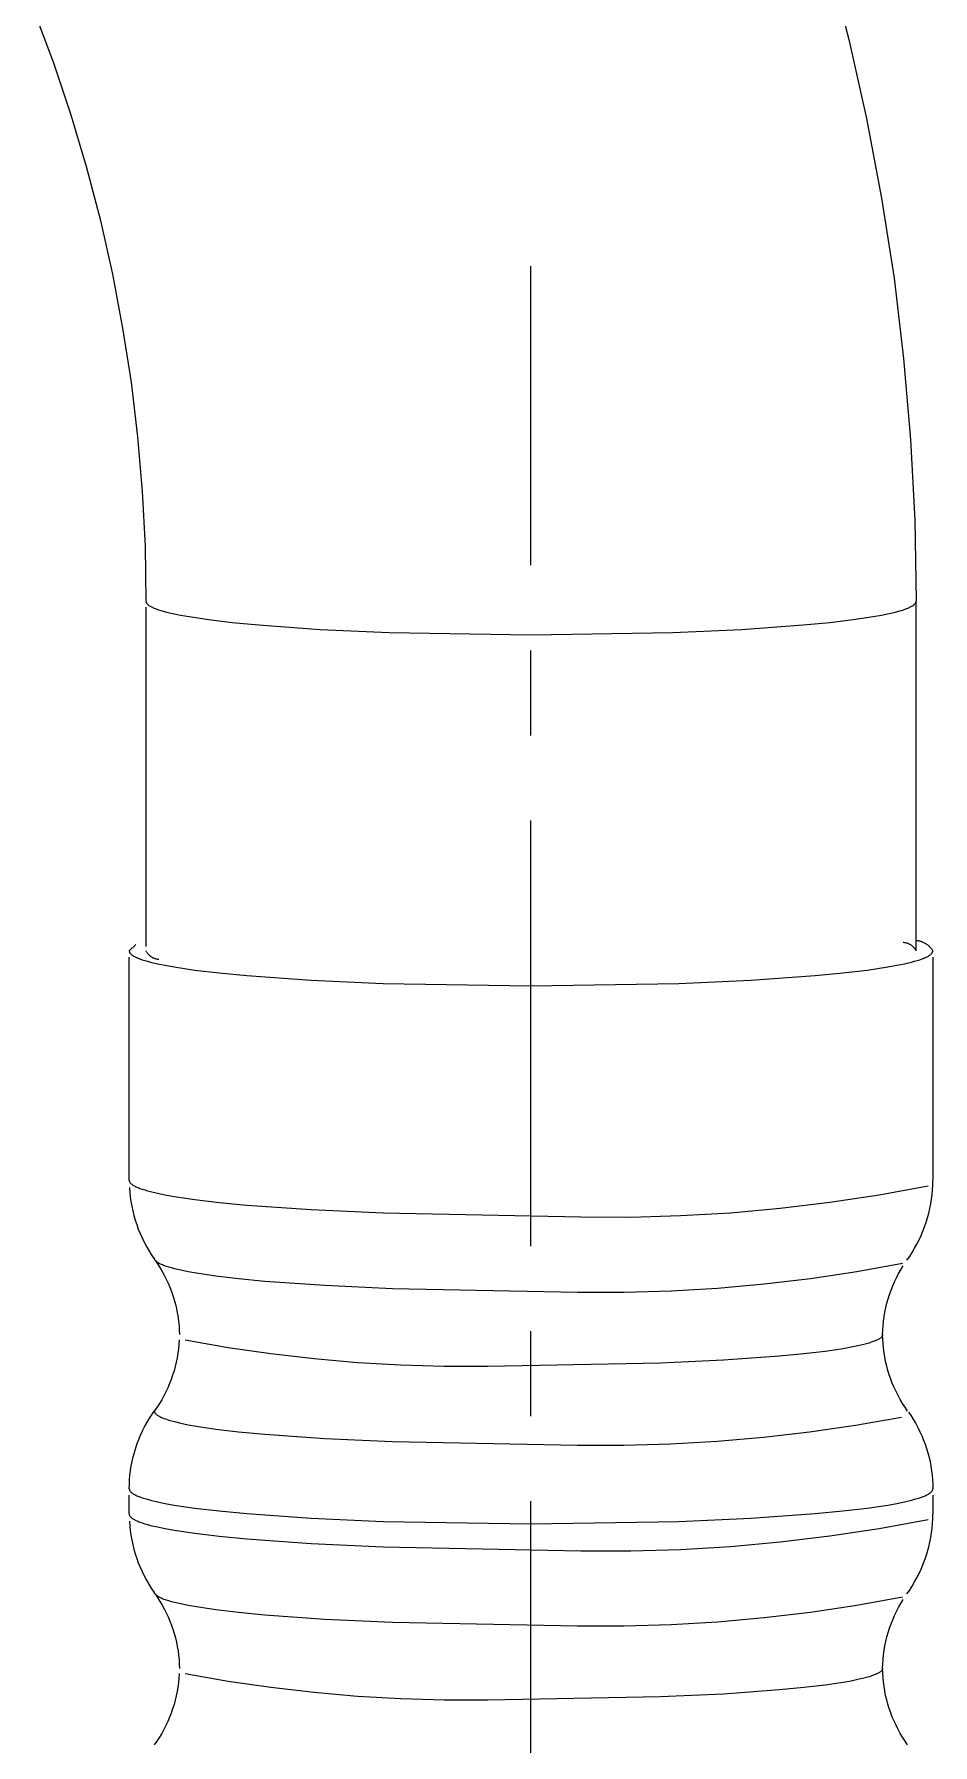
# Model space of a CAD drawing. Header units: millimetres. Extents: x 580 to 1174, y -1119 to -699.
# Drawn here: x 1024.71 to 1038.13, y -1047.34 to -1021.8 of the extents above; entities that cross this region are included whole.
import ezdxf

# ---------------------------------------------------------------- set-up
doc = ezdxf.new("R2010")
doc.units = ezdxf.units.MM
doc.header["$LTSCALE"] = 0.1
doc.linetypes.add('CENTERX2', pattern=[101.6, 63.5, -12.7, 12.7, -12.7])
doc.layers.get('0').update_dxf_attribs({"lineweight": 13})
doc.layers.add('CENTER', color=1, linetype='CENTERX2')

msp = doc.modelspace()

# ---------------------------------------------------------------- linework, layer by layer
for p, q in [((1036.567, -1020.714), (1036.872, -1021.884)), ((1024.708, -1021.467), (1024.995, -1022.234)), ((1036.872, -1021.884), (1037.138, -1023.064)), ((1024.995, -1022.234), (1025.255, -1023.01)), ((1025.255, -1023.01), (1025.489, -1023.795)), ((1037.138, -1023.064), (1037.363, -1024.252)), ((1025.489, -1023.795), (1025.696, -1024.587)), ((1037.363, -1024.252), (1037.548, -1025.446)), ((1025.696, -1024.587), (1025.876, -1025.386)), ((1025.876, -1025.386), (1026.029, -1026.19)), ((1037.548, -1025.446), (1037.692, -1026.647)), ((1026.029, -1026.19), (1026.154, -1026.999)), ((1037.692, -1026.647), (1037.795, -1027.852)), ((1026.154, -1026.999), (1026.251, -1027.812)), ((1026.251, -1027.812), (1026.321, -1028.628)), ((1037.795, -1027.852), (1037.857, -1029.059)), ((1026.321, -1028.628), (1026.363, -1029.446)), ((1037.857, -1029.059), (1037.877, -1030.268)), ((1026.363, -1029.446), (1026.377, -1030.264)), ((1026.377, -1030.268), (1026.378, -1030.274)), ((1026.377, -1030.359), (1026.377, -1035.421)), ((1026.378, -1030.274), (1026.379, -1030.279)), ((1026.379, -1030.279), (1026.381, -1030.285)), ((1026.381, -1030.285), (1026.383, -1030.29)), ((1026.383, -1030.29), (1026.386, -1030.296)), ((1026.386, -1030.296), (1026.39, -1030.302)), ((1026.39, -1030.302), (1026.395, -1030.307)), ((1026.395, -1030.307), (1026.401, -1030.313)), ((1026.401, -1030.313), (1026.407, -1030.319)), ((1026.407, -1030.319), (1026.414, -1030.325)), ((1026.414, -1030.325), (1026.422, -1030.33)), ((1026.422, -1030.33), (1026.431, -1030.336)), ((1026.431, -1030.336), (1026.44, -1030.342)), ((1026.44, -1030.342), (1026.45, -1030.348)), ((1026.45, -1030.348), (1026.462, -1030.353)), ((1026.462, -1030.353), (1026.473, -1030.359)), ((1026.473, -1030.359), (1026.486, -1030.365)), ((1026.486, -1030.365), (1026.5, -1030.371)), ((1026.5, -1030.371), (1026.514, -1030.377)), ((1026.514, -1030.377), (1026.53, -1030.383)), ((1026.53, -1030.383), (1026.563, -1030.394)), ((1026.563, -1030.394), (1026.599, -1030.406)), ((1026.599, -1030.406), (1026.64, -1030.418)), ((1026.64, -1030.418), (1026.683, -1030.429)), ((1037.572, -1030.429), (1037.615, -1030.418)), ((1037.615, -1030.418), (1037.656, -1030.406)), ((1037.656, -1030.406), (1037.692, -1030.394)), ((1037.692, -1030.394), (1037.725, -1030.383)), ((1037.725, -1030.383), (1037.741, -1030.377)), ((1037.741, -1030.377), (1037.755, -1030.371)), ((1037.755, -1030.371), (1037.769, -1030.365)), ((1037.769, -1030.365), (1037.781, -1030.359)), ((1037.781, -1030.359), (1037.793, -1030.353)), ((1037.793, -1030.353), (1037.805, -1030.348)), ((1037.805, -1030.348), (1037.815, -1030.342)), ((1037.815, -1030.342), (1037.824, -1030.336)), ((1037.824, -1030.336), (1037.833, -1030.33)), ((1037.833, -1030.33), (1037.841, -1030.325)), ((1037.841, -1030.325), (1037.848, -1030.319)), ((1037.848, -1030.319), (1037.854, -1030.313)), ((1037.854, -1030.313), (1037.86, -1030.307)), ((1037.86, -1030.307), (1037.865, -1030.302)), ((1037.865, -1030.302), (1037.869, -1030.296)), ((1037.869, -1030.296), (1037.872, -1030.29)), ((1037.872, -1030.29), (1037.874, -1030.285)), ((1037.874, -1030.285), (1037.876, -1030.279)), ((1037.876, -1030.279), (1037.877, -1030.274)), ((1037.877, -1035.486), (1037.877, -1030.268)), ((1037.877, -1030.274), (1037.877, -1030.268)), ((1026.683, -1030.429), (1026.781, -1030.453)), ((1026.781, -1030.453), (1026.893, -1030.476)), ((1026.893, -1030.476), (1027.02, -1030.498)), ((1027.02, -1030.498), (1027.315, -1030.542)), ((1027.315, -1030.542), (1027.663, -1030.584)), ((1027.663, -1030.584), (1028.062, -1030.622)), ((1028.062, -1030.622), (1028.981, -1030.688)), ((1035.274, -1030.688), (1036.193, -1030.622)), ((1036.193, -1030.622), (1036.592, -1030.584)), ((1036.592, -1030.584), (1036.94, -1030.542)), ((1036.94, -1030.542), (1037.235, -1030.498)), ((1037.235, -1030.498), (1037.362, -1030.476)), ((1037.362, -1030.476), (1037.474, -1030.453)), ((1037.474, -1030.453), (1037.572, -1030.429)), ((1028.981, -1030.688), (1030.011, -1030.734)), ((1030.011, -1030.734), (1032.127, -1030.769)), ((1032.127, -1030.769), (1034.244, -1030.734)), ((1034.244, -1030.734), (1035.274, -1030.688)), ((1026.228, -1035.391), (1026.127, -1035.486)), ((1026.127, -1035.486), (1026.128, -1035.492)), ((1026.128, -1035.492), (1026.129, -1035.497)), ((1026.129, -1035.497), (1026.131, -1035.503)), ((1026.131, -1035.503), (1026.133, -1035.509)), ((1026.133, -1035.509), (1026.137, -1035.515)), ((1026.137, -1035.515), (1026.141, -1035.521)), ((1026.141, -1035.521), (1026.146, -1035.527)), ((1026.146, -1035.527), (1026.152, -1035.533)), ((1026.152, -1035.533), (1026.158, -1035.539)), ((1026.381, -1035.493), (1026.377, -1035.486)), ((1026.385, -1035.5), (1026.381, -1035.493)), ((1026.389, -1035.507), (1026.385, -1035.5)), ((1026.394, -1035.514), (1026.389, -1035.507)), ((1026.398, -1035.52), (1026.394, -1035.514)), ((1026.403, -1035.527), (1026.398, -1035.52)), ((1026.408, -1035.533), (1026.403, -1035.527)), ((1037.685, -1035.357), (1037.693, -1035.358)), ((1037.693, -1035.358), (1037.701, -1035.359)), ((1037.701, -1035.359), (1037.709, -1035.36)), ((1037.709, -1035.36), (1037.717, -1035.362)), ((1037.717, -1035.362), (1037.725, -1035.363)), ((1037.725, -1035.363), (1037.733, -1035.366)), ((1037.733, -1035.366), (1037.741, -1035.368)), ((1037.741, -1035.368), (1037.748, -1035.37)), ((1037.748, -1035.37), (1037.756, -1035.373)), ((1037.756, -1035.373), (1037.763, -1035.376)), ((1037.763, -1035.376), (1037.77, -1035.38)), ((1037.77, -1035.38), (1037.778, -1035.384)), ((1037.778, -1035.384), (1037.785, -1035.387)), ((1037.785, -1035.387), (1037.792, -1035.392)), ((1037.792, -1035.392), (1037.798, -1035.396)), ((1037.798, -1035.396), (1037.805, -1035.4)), ((1037.805, -1035.4), (1037.812, -1035.405)), ((1037.812, -1035.405), (1037.818, -1035.41)), ((1037.818, -1035.41), (1037.824, -1035.416)), ((1037.824, -1035.416), (1037.83, -1035.421)), ((1037.83, -1035.421), (1037.836, -1035.427)), ((1037.836, -1035.427), (1037.841, -1035.433)), ((1037.841, -1035.433), (1037.847, -1035.439)), ((1037.847, -1035.439), (1037.852, -1035.445)), ((1037.852, -1035.445), (1037.857, -1035.451)), ((1037.857, -1035.451), (1037.861, -1035.458)), ((1037.861, -1035.458), (1037.866, -1035.465)), ((1037.866, -1035.465), (1037.87, -1035.472)), ((1037.87, -1035.472), (1037.874, -1035.479)), ((1037.874, -1035.479), (1037.877, -1035.486)), ((1037.888, -1035.337), (1037.877, -1035.336)), ((1037.898, -1035.338), (1037.888, -1035.337)), ((1037.908, -1035.339), (1037.898, -1035.338)), ((1037.918, -1035.34), (1037.908, -1035.339)), ((1037.928, -1035.342), (1037.918, -1035.34)), ((1037.938, -1035.344), (1037.928, -1035.342)), ((1037.948, -1035.347), (1037.938, -1035.344)), ((1037.957, -1035.35), (1037.948, -1035.347)), ((1037.967, -1035.353), (1037.957, -1035.35)), ((1037.976, -1035.356), (1037.967, -1035.353)), ((1037.986, -1035.36), (1037.976, -1035.356)), ((1037.995, -1035.364), (1037.986, -1035.36)), ((1038.004, -1035.369), (1037.995, -1035.364)), ((1038.013, -1035.374), (1038.004, -1035.369)), ((1038.022, -1035.379), (1038.013, -1035.374)), ((1038.031, -1035.384), (1038.022, -1035.379)), ((1038.039, -1035.39), (1038.031, -1035.384)), ((1038.047, -1035.395), (1038.039, -1035.39)), ((1038.055, -1035.402), (1038.047, -1035.395)), ((1038.063, -1035.408), (1038.055, -1035.402)), ((1038.071, -1035.415), (1038.063, -1035.408)), ((1038.078, -1035.422), (1038.071, -1035.415)), ((1038.085, -1035.429), (1038.078, -1035.422)), ((1038.092, -1035.437), (1038.085, -1035.429)), ((1038.099, -1035.444), (1038.092, -1035.437)), ((1038.097, -1035.539), (1038.103, -1035.533)), ((1038.105, -1035.452), (1038.099, -1035.444)), ((1038.103, -1035.533), (1038.109, -1035.527)), ((1038.111, -1035.46), (1038.105, -1035.452)), ((1038.109, -1035.527), (1038.114, -1035.521)), ((1038.117, -1035.469), (1038.111, -1035.46)), ((1038.114, -1035.521), (1038.118, -1035.515)), ((1038.122, -1035.477), (1038.117, -1035.469)), ((1038.118, -1035.515), (1038.122, -1035.509)), ((1038.127, -1035.486), (1038.122, -1035.477)), ((1038.122, -1035.509), (1038.124, -1035.503)), ((1038.124, -1035.503), (1038.126, -1035.497)), ((1038.126, -1035.497), (1038.127, -1035.492)), ((1038.127, -1035.492), (1038.127, -1035.486)), ((1026.127, -1038.911), (1026.127, -1035.582)), ((1026.158, -1035.539), (1026.166, -1035.545)), ((1026.166, -1035.545), (1026.174, -1035.551)), ((1026.174, -1035.551), (1026.183, -1035.557)), ((1026.183, -1035.557), (1026.193, -1035.563)), ((1026.193, -1035.563), (1026.204, -1035.569)), ((1026.204, -1035.569), (1026.215, -1035.575)), ((1026.215, -1035.575), (1026.228, -1035.581)), ((1026.228, -1035.581), (1026.241, -1035.587)), ((1026.241, -1035.587), (1026.255, -1035.593)), ((1026.255, -1035.593), (1026.27, -1035.599)), ((1026.27, -1035.599), (1026.286, -1035.605)), ((1026.286, -1035.605), (1026.321, -1035.618)), ((1026.321, -1035.618), (1026.359, -1035.63)), ((1026.359, -1035.63), (1026.401, -1035.642)), ((1026.401, -1035.642), (1026.447, -1035.654)), ((1026.414, -1035.539), (1026.408, -1035.533)), ((1026.419, -1035.545), (1026.414, -1035.539)), ((1026.425, -1035.551), (1026.419, -1035.545)), ((1026.431, -1035.556), (1026.425, -1035.551)), ((1026.437, -1035.561), (1026.431, -1035.556)), ((1026.443, -1035.566), (1026.437, -1035.561)), ((1026.45, -1035.571), (1026.443, -1035.566)), ((1026.447, -1035.654), (1026.549, -1035.678)), ((1026.456, -1035.576), (1026.45, -1035.571)), ((1026.463, -1035.58), (1026.456, -1035.576)), ((1026.47, -1035.584), (1026.463, -1035.58)), ((1026.477, -1035.588), (1026.47, -1035.584)), ((1026.484, -1035.592), (1026.477, -1035.588)), ((1026.492, -1035.595), (1026.484, -1035.592)), ((1026.499, -1035.598), (1026.492, -1035.595)), ((1026.507, -1035.601), (1026.499, -1035.598)), ((1026.514, -1035.604), (1026.507, -1035.601)), ((1026.522, -1035.606), (1026.514, -1035.604)), ((1026.53, -1035.608), (1026.522, -1035.606)), ((1026.538, -1035.61), (1026.53, -1035.608)), ((1026.546, -1035.611), (1026.538, -1035.61)), ((1026.554, -1035.613), (1026.546, -1035.611)), ((1026.549, -1035.678), (1026.666, -1035.702)), ((1026.562, -1035.614), (1026.554, -1035.613)), ((1026.57, -1035.614), (1026.562, -1035.614)), ((1026.666, -1035.702), (1026.798, -1035.726)), ((1026.798, -1035.726), (1027.106, -1035.772)), ((1027.106, -1035.772), (1027.469, -1035.815)), ((1036.786, -1035.815), (1037.149, -1035.772)), ((1037.149, -1035.772), (1037.457, -1035.726)), ((1037.457, -1035.726), (1037.589, -1035.702)), ((1037.589, -1035.702), (1037.706, -1035.678)), ((1037.706, -1035.678), (1037.808, -1035.654)), ((1037.808, -1035.654), (1037.854, -1035.642)), ((1037.854, -1035.642), (1037.896, -1035.63)), ((1037.896, -1035.63), (1037.934, -1035.618)), ((1037.934, -1035.618), (1037.969, -1035.605)), ((1037.969, -1035.605), (1037.985, -1035.599)), ((1037.985, -1035.599), (1038, -1035.593)), ((1038, -1035.593), (1038.014, -1035.587)), ((1038.014, -1035.587), (1038.027, -1035.581)), ((1038.027, -1035.581), (1038.04, -1035.575)), ((1038.04, -1035.575), (1038.051, -1035.569)), ((1038.051, -1035.569), (1038.062, -1035.563)), ((1038.062, -1035.563), (1038.072, -1035.557)), ((1038.072, -1035.557), (1038.081, -1035.551)), ((1038.081, -1035.551), (1038.089, -1035.545)), ((1038.089, -1035.545), (1038.097, -1035.539)), ((1038.127, -1035.581), (1038.127, -1038.911)), ((1027.469, -1035.815), (1027.885, -1035.856)), ((1027.885, -1035.856), (1028.844, -1035.924)), ((1028.844, -1035.924), (1029.919, -1035.972)), ((1029.919, -1035.972), (1032.127, -1036.009)), ((1032.127, -1036.009), (1034.336, -1035.972)), ((1034.336, -1035.972), (1035.411, -1035.924)), ((1035.411, -1035.924), (1036.37, -1035.856)), ((1036.37, -1035.856), (1036.786, -1035.815)), ((1026.127, -1038.911), (1026.128, -1038.917)), ((1026.128, -1038.917), (1026.129, -1038.923)), ((1026.129, -1038.923), (1026.131, -1038.929)), ((1026.13, -1039.016), (1026.135, -1039.087)), ((1026.131, -1038.929), (1026.133, -1038.935)), ((1026.133, -1038.935), (1026.137, -1038.941)), ((1026.135, -1039.087), (1026.143, -1039.158)), ((1026.137, -1038.941), (1026.141, -1038.947)), ((1026.141, -1038.947), (1026.146, -1038.953)), ((1026.146, -1038.953), (1026.152, -1038.958)), ((1026.152, -1038.958), (1026.158, -1038.964)), ((1026.158, -1038.964), (1026.166, -1038.97)), ((1026.166, -1038.97), (1026.174, -1038.976)), ((1026.174, -1038.976), (1026.183, -1038.982)), ((1026.183, -1038.982), (1026.193, -1038.988)), ((1026.193, -1038.988), (1026.204, -1038.995)), ((1026.204, -1038.995), (1026.215, -1039.001)), ((1026.215, -1039.001), (1026.228, -1039.007)), ((1026.228, -1039.007), (1026.241, -1039.013)), ((1026.241, -1039.013), (1026.255, -1039.019)), ((1026.255, -1039.019), (1026.27, -1039.025)), ((1026.27, -1039.025), (1026.286, -1039.031)), ((1026.286, -1039.031), (1026.321, -1039.043)), ((1026.321, -1039.043), (1026.359, -1039.055)), ((1026.359, -1039.055), (1026.401, -1039.068)), ((1026.401, -1039.068), (1026.447, -1039.08)), ((1026.447, -1039.08), (1026.549, -1039.104)), ((1026.549, -1039.104), (1026.666, -1039.128)), ((1037.325, -1039.126), (1038.057, -1038.992)), ((1038.116, -1039.123), (1038.122, -1039.053)), ((1038.122, -1039.053), (1038.126, -1038.982)), ((1038.126, -1038.982), (1038.127, -1038.912)), ((1026.143, -1039.158), (1026.153, -1039.228)), ((1026.153, -1039.228), (1026.166, -1039.298)), ((1026.166, -1039.298), (1026.18, -1039.368)), ((1026.666, -1039.128), (1026.798, -1039.152)), ((1026.798, -1039.152), (1027.106, -1039.198)), ((1027.106, -1039.198), (1027.469, -1039.241)), ((1027.469, -1039.241), (1027.885, -1039.281)), ((1027.885, -1039.281), (1028.844, -1039.349)), ((1028.844, -1039.349), (1029.919, -1039.398)), ((1035.106, -1039.394), (1035.848, -1039.327)), ((1035.848, -1039.327), (1036.589, -1039.237)), ((1036.589, -1039.237), (1037.325, -1039.126)), ((1038.066, -1039.402), (1038.082, -1039.333)), ((1038.082, -1039.333), (1038.096, -1039.263)), ((1038.096, -1039.263), (1038.107, -1039.194)), ((1038.107, -1039.194), (1038.116, -1039.123)), ((1026.18, -1039.368), (1026.198, -1039.436)), ((1026.198, -1039.436), (1026.217, -1039.505)), ((1026.217, -1039.505), (1026.239, -1039.572)), ((1026.239, -1039.572), (1026.263, -1039.639)), ((1029.919, -1039.398), (1032.871, -1039.458)), ((1032.871, -1039.458), (1033.616, -1039.459)), ((1033.616, -1039.459), (1034.361, -1039.438)), ((1034.361, -1039.438), (1035.106, -1039.394)), ((1037.979, -1039.671), (1038.004, -1039.605)), ((1038.004, -1039.605), (1038.027, -1039.538)), ((1038.027, -1039.538), (1038.048, -1039.47)), ((1038.048, -1039.47), (1038.066, -1039.402)), ((1026.263, -1039.639), (1026.29, -1039.705)), ((1026.29, -1039.705), (1026.319, -1039.77)), ((1026.319, -1039.77), (1026.35, -1039.834)), ((1026.35, -1039.834), (1026.383, -1039.897)), ((1037.856, -1039.925), (1037.89, -1039.863)), ((1037.89, -1039.863), (1037.922, -1039.8)), ((1037.922, -1039.8), (1037.952, -1039.736)), ((1037.952, -1039.736), (1037.979, -1039.671)), ((1026.383, -1039.897), (1026.418, -1039.959)), ((1026.418, -1039.959), (1026.456, -1040.019)), ((1026.456, -1040.019), (1026.495, -1040.078)), ((1026.503, -1040.078), (1026.502, -1040.073)), ((1026.504, -1040.084), (1026.503, -1040.078)), ((1026.506, -1040.089), (1026.504, -1040.084)), ((1026.508, -1040.095), (1026.506, -1040.089)), ((1026.511, -1040.1), (1026.508, -1040.095)), ((1026.515, -1040.106), (1026.511, -1040.1)), ((1026.514, -1040.104), (1026.551, -1040.158)), ((1026.52, -1040.111), (1026.515, -1040.106)), ((1026.525, -1040.117), (1026.52, -1040.111)), ((1026.531, -1040.123), (1026.525, -1040.117)), ((1026.538, -1040.128), (1026.531, -1040.123)), ((1026.546, -1040.134), (1026.538, -1040.128)), ((1037.741, -1040.104), (1037.782, -1040.046)), ((1037.782, -1040.046), (1037.82, -1039.986)), ((1037.82, -1039.986), (1037.856, -1039.925)), ((1026.555, -1040.139), (1026.546, -1040.134)), ((1026.551, -1040.158), (1026.586, -1040.214)), ((1026.564, -1040.145), (1026.555, -1040.139)), ((1026.574, -1040.151), (1026.564, -1040.145)), ((1026.585, -1040.156), (1026.574, -1040.151)), ((1026.596, -1040.162), (1026.585, -1040.156)), ((1026.586, -1040.214), (1026.62, -1040.27)), ((1026.609, -1040.168), (1026.596, -1040.162)), ((1026.622, -1040.174), (1026.609, -1040.168)), ((1026.62, -1040.27), (1026.651, -1040.328)), ((1026.636, -1040.179), (1026.622, -1040.174)), ((1026.651, -1040.185), (1026.636, -1040.179)), ((1026.684, -1040.196), (1026.651, -1040.185)), ((1026.651, -1040.328), (1026.681, -1040.387)), ((1026.72, -1040.208), (1026.684, -1040.196)), ((1026.759, -1040.219), (1026.72, -1040.208)), ((1026.802, -1040.231), (1026.759, -1040.219)), ((1026.897, -1040.253), (1026.802, -1040.231)), ((1027.007, -1040.276), (1026.897, -1040.253)), ((1027.131, -1040.298), (1027.007, -1040.276)), ((1027.419, -1040.341), (1027.131, -1040.298)), ((1027.76, -1040.382), (1027.419, -1040.341)), ((1028.15, -1040.42), (1027.76, -1040.382)), ((1036.302, -1040.379), (1035.61, -1040.462)), ((1036.992, -1040.276), (1036.302, -1040.379)), ((1037.677, -1040.153), (1036.992, -1040.276)), ((1037.556, -1040.426), (1037.585, -1040.364)), ((1037.585, -1040.364), (1037.616, -1040.304)), ((1037.616, -1040.304), (1037.649, -1040.245)), ((1037.649, -1040.245), (1037.685, -1040.187)), ((1026.681, -1040.387), (1026.709, -1040.447)), ((1026.709, -1040.447), (1026.735, -1040.508)), ((1026.735, -1040.508), (1026.758, -1040.569)), ((1026.758, -1040.569), (1026.78, -1040.631)), ((1026.78, -1040.631), (1026.799, -1040.694)), ((1029.049, -1040.483), (1028.15, -1040.42)), ((1030.057, -1040.529), (1029.049, -1040.483)), ((1032.823, -1040.584), (1030.057, -1040.529)), ((1033.52, -1040.585), (1032.823, -1040.584)), ((1034.218, -1040.565), (1033.52, -1040.585)), ((1034.914, -1040.524), (1034.218, -1040.565)), ((1035.61, -1040.462), (1034.914, -1040.524)), ((1037.46, -1040.679), (1037.481, -1040.615)), ((1037.481, -1040.615), (1037.504, -1040.551)), ((1037.504, -1040.551), (1037.529, -1040.488)), ((1037.529, -1040.488), (1037.556, -1040.426)), ((1026.799, -1040.694), (1026.817, -1040.758)), ((1026.817, -1040.758), (1026.832, -1040.822)), ((1026.832, -1040.822), (1026.845, -1040.887)), ((1026.845, -1040.887), (1026.856, -1040.952)), ((1037.401, -1040.944), (1037.412, -1040.877)), ((1037.412, -1040.877), (1037.426, -1040.811)), ((1037.426, -1040.811), (1037.442, -1040.745)), ((1037.442, -1040.745), (1037.46, -1040.679)), ((1026.856, -1040.952), (1026.864, -1041.017)), ((1026.864, -1041.017), (1026.871, -1041.083)), ((1026.871, -1041.083), (1026.875, -1041.148)), ((1026.875, -1041.148), (1026.877, -1041.214)), ((1037.378, -1041.214), (1037.38, -1041.146)), ((1037.38, -1041.146), (1037.384, -1041.078)), ((1037.384, -1041.078), (1037.391, -1041.011)), ((1037.391, -1041.011), (1037.401, -1040.944)), ((1026.87, -1041.36), (1026.864, -1041.426)), ((1026.875, -1041.293), (1026.87, -1041.36)), ((1027.603, -1041.409), (1026.965, -1041.297)), ((1036.907, -1041.403), (1036.791, -1041.424)), ((1037.009, -1041.382), (1036.907, -1041.403)), ((1037.098, -1041.361), (1037.009, -1041.382)), ((1037.138, -1041.351), (1037.098, -1041.361)), ((1037.175, -1041.34), (1037.138, -1041.351)), ((1037.208, -1041.329), (1037.175, -1041.34)), ((1037.239, -1041.318), (1037.208, -1041.329)), ((1037.253, -1041.313), (1037.239, -1041.318)), ((1037.266, -1041.308), (1037.253, -1041.313)), ((1037.278, -1041.303), (1037.266, -1041.308)), ((1037.29, -1041.297), (1037.278, -1041.303)), ((1037.301, -1041.292), (1037.29, -1041.297)), ((1037.311, -1041.287), (1037.301, -1041.292)), ((1037.32, -1041.281), (1037.311, -1041.287)), ((1037.329, -1041.276), (1037.32, -1041.281)), ((1037.337, -1041.271), (1037.329, -1041.276)), ((1037.344, -1041.266), (1037.337, -1041.271)), ((1037.351, -1041.26), (1037.344, -1041.266)), ((1037.356, -1041.255), (1037.351, -1041.26)), ((1037.361, -1041.25), (1037.356, -1041.255)), ((1037.366, -1041.245), (1037.361, -1041.25)), ((1037.369, -1041.239), (1037.366, -1041.245)), ((1037.372, -1041.234), (1037.369, -1041.239)), ((1037.375, -1041.229), (1037.372, -1041.234)), ((1037.376, -1041.224), (1037.375, -1041.229)), ((1037.377, -1041.219), (1037.376, -1041.224)), ((1037.378, -1041.214), (1037.377, -1041.219)), ((1037.379, -1041.282), (1037.378, -1041.214)), ((1037.384, -1041.349), (1037.379, -1041.282)), ((1037.39, -1041.417), (1037.384, -1041.349)), ((1026.83, -1041.625), (1026.814, -1041.69)), ((1026.843, -1041.559), (1026.83, -1041.625)), ((1026.855, -1041.493), (1026.843, -1041.559)), ((1026.864, -1041.426), (1026.855, -1041.493)), ((1028.244, -1041.502), (1027.603, -1041.409)), ((1028.889, -1041.576), (1028.244, -1041.502)), ((1029.535, -1041.633), (1028.889, -1041.576)), ((1030.183, -1041.67), (1029.535, -1041.633)), ((1034.06, -1041.639), (1031.48, -1041.69)), ((1035, -1041.597), (1034.06, -1041.639)), ((1035.84, -1041.537), (1035, -1041.597)), ((1036.203, -1041.502), (1035.84, -1041.537)), ((1036.522, -1041.464), (1036.203, -1041.502)), ((1036.791, -1041.424), (1036.522, -1041.464)), ((1037.399, -1041.484), (1037.39, -1041.417)), ((1037.41, -1041.551), (1037.399, -1041.484)), ((1037.423, -1041.617), (1037.41, -1041.551)), ((1037.439, -1041.683), (1037.423, -1041.617)), ((1026.754, -1041.882), (1026.73, -1041.945)), ((1026.776, -1041.819), (1026.754, -1041.882)), ((1026.796, -1041.755), (1026.776, -1041.819)), ((1026.814, -1041.69), (1026.796, -1041.755)), ((1030.832, -1041.689), (1030.183, -1041.67)), ((1031.48, -1041.69), (1030.832, -1041.689)), ((1037.457, -1041.749), (1037.439, -1041.683)), ((1037.477, -1041.813), (1037.457, -1041.749)), ((1037.499, -1041.877), (1037.477, -1041.813)), ((1037.523, -1041.941), (1037.499, -1041.877)), ((1026.644, -1042.127), (1026.612, -1042.186)), ((1026.675, -1042.067), (1026.644, -1042.127)), ((1026.703, -1042.007), (1026.675, -1042.067)), ((1026.73, -1041.945), (1026.703, -1042.007)), ((1037.55, -1042.003), (1037.523, -1041.941)), ((1037.579, -1042.064), (1037.55, -1042.003)), ((1037.609, -1042.125), (1037.579, -1042.064)), ((1037.642, -1042.184), (1037.609, -1042.125)), ((1026.426, -1042.469), (1026.463, -1042.412)), ((1026.463, -1042.412), (1026.502, -1042.355)), ((1026.541, -1042.3), (1026.502, -1042.355)), ((1026.502, -1042.355), (1026.503, -1042.36)), ((1026.503, -1042.36), (1026.504, -1042.366)), ((1026.504, -1042.366), (1026.506, -1042.371)), ((1026.506, -1042.371), (1026.508, -1042.377)), ((1026.508, -1042.377), (1026.511, -1042.382)), ((1026.511, -1042.382), (1026.515, -1042.388)), ((1026.515, -1042.388), (1026.52, -1042.393)), ((1026.52, -1042.393), (1026.525, -1042.399)), ((1026.525, -1042.399), (1026.531, -1042.405)), ((1026.531, -1042.405), (1026.538, -1042.41)), ((1026.538, -1042.41), (1026.546, -1042.416)), ((1026.577, -1042.243), (1026.541, -1042.3)), ((1026.546, -1042.416), (1026.555, -1042.421)), ((1026.555, -1042.421), (1026.564, -1042.427)), ((1026.612, -1042.186), (1026.577, -1042.243)), ((1037.677, -1042.242), (1037.642, -1042.184)), ((1037.714, -1042.299), (1037.677, -1042.242)), ((1037.752, -1042.355), (1037.714, -1042.299)), ((1037.763, -1042.37), (1037.802, -1042.426)), ((1037.802, -1042.426), (1037.838, -1042.484)), ((1026.297, -1042.713), (1026.326, -1042.651)), ((1026.326, -1042.651), (1026.357, -1042.589)), ((1026.357, -1042.589), (1026.391, -1042.529)), ((1026.391, -1042.529), (1026.426, -1042.469)), ((1026.564, -1042.427), (1026.574, -1042.433)), ((1026.574, -1042.433), (1026.585, -1042.438)), ((1026.585, -1042.438), (1026.596, -1042.444)), ((1026.596, -1042.444), (1026.609, -1042.45)), ((1026.609, -1042.45), (1026.622, -1042.456)), ((1026.622, -1042.456), (1026.636, -1042.461)), ((1026.636, -1042.461), (1026.651, -1042.467)), ((1026.651, -1042.467), (1026.684, -1042.478)), ((1026.684, -1042.478), (1026.72, -1042.49)), ((1026.72, -1042.49), (1026.759, -1042.501)), ((1026.759, -1042.501), (1026.802, -1042.513)), ((1026.802, -1042.513), (1026.897, -1042.535)), ((1026.897, -1042.535), (1027.007, -1042.558)), ((1027.007, -1042.558), (1027.131, -1042.58)), ((1027.131, -1042.58), (1027.419, -1042.623)), ((1027.419, -1042.623), (1027.76, -1042.664)), ((1027.76, -1042.664), (1028.15, -1042.702)), ((1035.597, -1042.743), (1036.288, -1042.663)), ((1036.288, -1042.663), (1036.975, -1042.563)), ((1036.975, -1042.563), (1037.659, -1042.444)), ((1037.838, -1042.484), (1037.872, -1042.542)), ((1037.872, -1042.542), (1037.904, -1042.602)), ((1037.904, -1042.602), (1037.935, -1042.663)), ((1037.935, -1042.663), (1037.963, -1042.724)), ((1026.204, -1042.972), (1026.224, -1042.906)), ((1026.224, -1042.906), (1026.246, -1042.841)), ((1026.246, -1042.841), (1026.27, -1042.777)), ((1026.27, -1042.777), (1026.297, -1042.713)), ((1028.15, -1042.702), (1029.049, -1042.765)), ((1029.049, -1042.765), (1030.057, -1042.811)), ((1030.057, -1042.811), (1032.821, -1042.865)), ((1032.821, -1042.865), (1033.515, -1042.864)), ((1033.515, -1042.864), (1034.21, -1042.844)), ((1034.21, -1042.844), (1034.905, -1042.804)), ((1034.905, -1042.804), (1035.597, -1042.743)), ((1037.963, -1042.724), (1037.989, -1042.787)), ((1037.989, -1042.787), (1038.013, -1042.851)), ((1038.013, -1042.851), (1038.034, -1042.915)), ((1038.034, -1042.915), (1038.054, -1042.98)), ((1026.147, -1043.242), (1026.157, -1043.174)), ((1026.157, -1043.174), (1026.17, -1043.106)), ((1026.17, -1043.106), (1026.186, -1043.039)), ((1026.186, -1043.039), (1026.204, -1042.972)), ((1038.054, -1042.98), (1038.071, -1043.046)), ((1038.071, -1043.046), (1038.086, -1043.112)), ((1038.086, -1043.112), (1038.099, -1043.179)), ((1038.099, -1043.179), (1038.109, -1043.246)), ((1026.129, -1043.447), (1026.132, -1043.379)), ((1026.132, -1043.379), (1026.138, -1043.31)), ((1026.138, -1043.31), (1026.147, -1043.242)), ((1038.109, -1043.246), (1038.117, -1043.313)), ((1038.117, -1043.313), (1038.123, -1043.381)), ((1038.123, -1043.381), (1038.126, -1043.449)), ((1026.127, -1043.516), (1026.129, -1043.447)), ((1026.127, -1043.516), (1026.128, -1043.522)), ((1026.127, -1043.892), (1026.127, -1043.612)), ((1026.128, -1043.522), (1026.129, -1043.528)), ((1026.129, -1043.528), (1026.131, -1043.534)), ((1026.131, -1043.534), (1026.133, -1043.54)), ((1026.133, -1043.54), (1026.137, -1043.546)), ((1026.137, -1043.546), (1026.141, -1043.551)), ((1026.141, -1043.551), (1026.146, -1043.557)), ((1026.146, -1043.557), (1026.152, -1043.563)), ((1026.152, -1043.563), (1026.158, -1043.569)), ((1026.158, -1043.569), (1026.166, -1043.575)), ((1026.166, -1043.575), (1026.174, -1043.581)), ((1026.174, -1043.581), (1026.183, -1043.587)), ((1026.183, -1043.587), (1026.193, -1043.593)), ((1026.193, -1043.593), (1026.204, -1043.599)), ((1026.204, -1043.599), (1026.215, -1043.605)), ((1026.215, -1043.605), (1026.228, -1043.612)), ((1026.228, -1043.612), (1026.241, -1043.618)), ((1026.241, -1043.618), (1026.255, -1043.624)), ((1026.255, -1043.624), (1026.27, -1043.63)), ((1026.27, -1043.63), (1026.286, -1043.636)), ((1026.286, -1043.636), (1026.321, -1043.648)), ((1026.321, -1043.648), (1026.359, -1043.66)), ((1026.359, -1043.66), (1026.401, -1043.672)), ((1026.401, -1043.672), (1026.447, -1043.685)), ((1026.447, -1043.685), (1026.549, -1043.709)), ((1037.706, -1043.709), (1037.808, -1043.685)), ((1037.808, -1043.685), (1037.854, -1043.672)), ((1037.854, -1043.672), (1037.896, -1043.66)), ((1037.896, -1043.66), (1037.934, -1043.648)), ((1037.934, -1043.648), (1037.969, -1043.636)), ((1037.969, -1043.636), (1037.985, -1043.63)), ((1037.985, -1043.63), (1038, -1043.624)), ((1038, -1043.624), (1038.014, -1043.618)), ((1038.014, -1043.618), (1038.027, -1043.612)), ((1038.027, -1043.612), (1038.04, -1043.605)), ((1038.04, -1043.605), (1038.051, -1043.599)), ((1038.051, -1043.599), (1038.062, -1043.593)), ((1038.062, -1043.593), (1038.072, -1043.587)), ((1038.072, -1043.587), (1038.081, -1043.581)), ((1038.081, -1043.581), (1038.089, -1043.575)), ((1038.089, -1043.575), (1038.097, -1043.569)), ((1038.097, -1043.569), (1038.103, -1043.563)), ((1038.103, -1043.563), (1038.109, -1043.557)), ((1038.109, -1043.557), (1038.114, -1043.551)), ((1038.114, -1043.551), (1038.118, -1043.546)), ((1038.118, -1043.546), (1038.122, -1043.54)), ((1038.122, -1043.54), (1038.124, -1043.534)), ((1038.124, -1043.534), (1038.126, -1043.528)), ((1038.126, -1043.449), (1038.127, -1043.516)), ((1038.126, -1043.528), (1038.127, -1043.522)), ((1038.127, -1043.522), (1038.127, -1043.516)), ((1038.127, -1043.612), (1038.127, -1043.892)), ((1026.127, -1043.892), (1026.128, -1043.898)), ((1026.128, -1043.898), (1026.129, -1043.904)), ((1026.129, -1043.904), (1026.131, -1043.91)), ((1026.131, -1043.91), (1026.133, -1043.916)), ((1026.133, -1043.916), (1026.137, -1043.922)), ((1026.137, -1043.922), (1026.141, -1043.928)), ((1026.141, -1043.928), (1026.146, -1043.933)), ((1026.146, -1043.933), (1026.152, -1043.939)), ((1026.152, -1043.939), (1026.158, -1043.945)), ((1026.158, -1043.945), (1026.166, -1043.951)), ((1026.166, -1043.951), (1026.174, -1043.957)), ((1026.174, -1043.957), (1026.183, -1043.963)), ((1026.549, -1043.709), (1026.666, -1043.733)), ((1026.666, -1043.733), (1026.798, -1043.757)), ((1026.798, -1043.757), (1027.106, -1043.803)), ((1027.106, -1043.803), (1027.469, -1043.846)), ((1027.469, -1043.846), (1027.885, -1043.886)), ((1027.885, -1043.886), (1028.844, -1043.954)), ((1028.844, -1043.954), (1029.919, -1044.003)), ((1034.336, -1044.003), (1035.411, -1043.954)), ((1035.411, -1043.954), (1036.37, -1043.886)), ((1036.37, -1043.886), (1036.786, -1043.846)), ((1036.786, -1043.846), (1037.149, -1043.803)), ((1037.149, -1043.803), (1037.457, -1043.757)), ((1037.457, -1043.757), (1037.589, -1043.733)), ((1037.589, -1043.733), (1037.706, -1043.709)), ((1038.126, -1043.963), (1038.127, -1043.892)), ((1026.13, -1043.997), (1026.135, -1044.068)), ((1026.135, -1044.068), (1026.143, -1044.139)), ((1026.143, -1044.139), (1026.153, -1044.209)), ((1026.153, -1044.209), (1026.166, -1044.279)), ((1026.183, -1043.963), (1026.193, -1043.969)), ((1026.193, -1043.969), (1026.204, -1043.975)), ((1026.204, -1043.975), (1026.215, -1043.982)), ((1026.215, -1043.982), (1026.228, -1043.988)), ((1026.228, -1043.988), (1026.241, -1043.994)), ((1026.241, -1043.994), (1026.255, -1044)), ((1026.255, -1044), (1026.27, -1044.006)), ((1026.27, -1044.006), (1026.286, -1044.012)), ((1026.286, -1044.012), (1026.321, -1044.024)), ((1026.321, -1044.024), (1026.359, -1044.036)), ((1026.359, -1044.036), (1026.401, -1044.049)), ((1026.401, -1044.049), (1026.447, -1044.061)), ((1026.447, -1044.061), (1026.549, -1044.085)), ((1026.549, -1044.085), (1026.666, -1044.109)), ((1026.666, -1044.109), (1026.798, -1044.133)), ((1026.798, -1044.133), (1027.106, -1044.179)), ((1027.106, -1044.179), (1027.469, -1044.222)), ((1029.919, -1044.003), (1032.127, -1044.039)), ((1032.127, -1044.039), (1034.336, -1044.003)), ((1036.589, -1044.218), (1037.325, -1044.106)), ((1037.325, -1044.106), (1038.057, -1043.973)), ((1038.096, -1044.244), (1038.107, -1044.174)), ((1038.107, -1044.174), (1038.116, -1044.104)), ((1038.116, -1044.104), (1038.122, -1044.034)), ((1038.122, -1044.034), (1038.126, -1043.963)), ((1026.166, -1044.279), (1026.18, -1044.348)), ((1026.18, -1044.348), (1026.198, -1044.417)), ((1026.198, -1044.417), (1026.217, -1044.486)), ((1027.469, -1044.222), (1027.885, -1044.262)), ((1027.885, -1044.262), (1028.844, -1044.33)), ((1028.844, -1044.33), (1029.919, -1044.379)), ((1029.919, -1044.379), (1032.871, -1044.439)), ((1032.871, -1044.439), (1033.616, -1044.44)), ((1033.616, -1044.44), (1034.361, -1044.419)), ((1034.361, -1044.419), (1035.106, -1044.375)), ((1035.106, -1044.375), (1035.848, -1044.308)), ((1035.848, -1044.308), (1036.589, -1044.218)), ((1038.027, -1044.519), (1038.048, -1044.451)), ((1038.048, -1044.451), (1038.066, -1044.383)), ((1038.066, -1044.383), (1038.082, -1044.314)), ((1038.082, -1044.314), (1038.096, -1044.244)), ((1026.217, -1044.486), (1026.239, -1044.553)), ((1026.239, -1044.553), (1026.263, -1044.62)), ((1026.263, -1044.62), (1026.29, -1044.686)), ((1026.29, -1044.686), (1026.319, -1044.751)), ((1037.922, -1044.781), (1037.952, -1044.717)), ((1037.952, -1044.717), (1037.979, -1044.652)), ((1037.979, -1044.652), (1038.004, -1044.586)), ((1038.004, -1044.586), (1038.027, -1044.519)), ((1026.319, -1044.751), (1026.35, -1044.815)), ((1026.35, -1044.815), (1026.383, -1044.878)), ((1026.383, -1044.878), (1026.418, -1044.939)), ((1026.418, -1044.939), (1026.456, -1045)), ((1037.782, -1045.027), (1037.82, -1044.967)), ((1037.82, -1044.967), (1037.856, -1044.906)), ((1037.856, -1044.906), (1037.89, -1044.844)), ((1037.89, -1044.844), (1037.922, -1044.781)), ((1026.456, -1045), (1026.495, -1045.059)), ((1026.503, -1045.059), (1026.502, -1045.054)), ((1026.504, -1045.065), (1026.503, -1045.059)), ((1026.506, -1045.07), (1026.504, -1045.065)), ((1026.508, -1045.076), (1026.506, -1045.07)), ((1026.511, -1045.081), (1026.508, -1045.076)), ((1026.515, -1045.087), (1026.511, -1045.081)), ((1026.514, -1045.085), (1026.551, -1045.139)), ((1026.52, -1045.092), (1026.515, -1045.087)), ((1026.525, -1045.098), (1026.52, -1045.092)), ((1026.531, -1045.104), (1026.525, -1045.098)), ((1026.538, -1045.109), (1026.531, -1045.104)), ((1026.546, -1045.115), (1026.538, -1045.109)), ((1026.555, -1045.12), (1026.546, -1045.115)), ((1026.551, -1045.139), (1026.586, -1045.195)), ((1026.564, -1045.126), (1026.555, -1045.12)), ((1026.574, -1045.132), (1026.564, -1045.126)), ((1026.585, -1045.137), (1026.574, -1045.132)), ((1026.596, -1045.143), (1026.585, -1045.137)), ((1026.586, -1045.195), (1026.62, -1045.251)), ((1026.609, -1045.149), (1026.596, -1045.143)), ((1026.622, -1045.155), (1026.609, -1045.149)), ((1026.636, -1045.16), (1026.622, -1045.155)), ((1026.651, -1045.166), (1026.636, -1045.16)), ((1026.684, -1045.177), (1026.651, -1045.166)), ((1026.72, -1045.189), (1026.684, -1045.177)), ((1026.759, -1045.2), (1026.72, -1045.189)), ((1026.802, -1045.212), (1026.759, -1045.2)), ((1026.897, -1045.234), (1026.802, -1045.212)), ((1027.007, -1045.257), (1026.897, -1045.234)), ((1037.677, -1045.134), (1036.992, -1045.257)), ((1037.616, -1045.285), (1037.649, -1045.226)), ((1037.649, -1045.226), (1037.685, -1045.168)), ((1037.741, -1045.085), (1037.782, -1045.027)), ((1026.62, -1045.251), (1026.651, -1045.309)), ((1026.651, -1045.309), (1026.681, -1045.368)), ((1026.681, -1045.368), (1026.709, -1045.428)), ((1026.709, -1045.428), (1026.735, -1045.489)), ((1026.735, -1045.489), (1026.758, -1045.55)), ((1027.131, -1045.279), (1027.007, -1045.257)), ((1027.419, -1045.322), (1027.131, -1045.279)), ((1027.76, -1045.363), (1027.419, -1045.322)), ((1028.15, -1045.401), (1027.76, -1045.363)), ((1029.049, -1045.464), (1028.15, -1045.401)), ((1030.057, -1045.51), (1029.049, -1045.464)), ((1035.61, -1045.443), (1034.914, -1045.505)), ((1036.302, -1045.36), (1035.61, -1045.443)), ((1036.992, -1045.257), (1036.302, -1045.36)), ((1037.504, -1045.532), (1037.529, -1045.469)), ((1037.529, -1045.469), (1037.556, -1045.407)), ((1037.556, -1045.407), (1037.585, -1045.345)), ((1037.585, -1045.345), (1037.616, -1045.285)), ((1026.758, -1045.55), (1026.78, -1045.612)), ((1026.78, -1045.612), (1026.799, -1045.675)), ((1026.799, -1045.675), (1026.817, -1045.739)), ((1026.817, -1045.739), (1026.832, -1045.803)), ((1032.823, -1045.565), (1030.057, -1045.51)), ((1033.52, -1045.566), (1032.823, -1045.565)), ((1034.218, -1045.546), (1033.52, -1045.566)), ((1034.914, -1045.505), (1034.218, -1045.546)), ((1037.426, -1045.792), (1037.442, -1045.726)), ((1037.442, -1045.726), (1037.46, -1045.66)), ((1037.46, -1045.66), (1037.481, -1045.596)), ((1037.481, -1045.596), (1037.504, -1045.532)), ((1026.832, -1045.803), (1026.845, -1045.868)), ((1026.845, -1045.868), (1026.856, -1045.933)), ((1026.856, -1045.933), (1026.864, -1045.998)), ((1026.864, -1045.998), (1026.871, -1046.064)), ((1037.384, -1046.059), (1037.391, -1045.992)), ((1037.391, -1045.992), (1037.401, -1045.925)), ((1037.401, -1045.925), (1037.412, -1045.858)), ((1037.412, -1045.858), (1037.426, -1045.792)), ((1026.871, -1046.064), (1026.875, -1046.129)), ((1026.875, -1046.129), (1026.877, -1046.195)), ((1037.337, -1046.252), (1037.329, -1046.257)), ((1037.344, -1046.246), (1037.337, -1046.252)), ((1037.351, -1046.241), (1037.344, -1046.246)), ((1037.356, -1046.236), (1037.351, -1046.241)), ((1037.361, -1046.231), (1037.356, -1046.236)), ((1037.366, -1046.226), (1037.361, -1046.231)), ((1037.369, -1046.22), (1037.366, -1046.226)), ((1037.372, -1046.215), (1037.369, -1046.22)), ((1037.375, -1046.21), (1037.372, -1046.215)), ((1037.376, -1046.205), (1037.375, -1046.21)), ((1037.377, -1046.2), (1037.376, -1046.205)), ((1037.378, -1046.195), (1037.377, -1046.2)), ((1037.378, -1046.195), (1037.38, -1046.127)), ((1037.379, -1046.263), (1037.378, -1046.195)), ((1037.38, -1046.127), (1037.384, -1046.059)), ((1026.855, -1046.474), (1026.843, -1046.54)), ((1026.864, -1046.407), (1026.855, -1046.474)), ((1026.87, -1046.341), (1026.864, -1046.407)), ((1026.875, -1046.274), (1026.87, -1046.341)), ((1027.603, -1046.39), (1026.965, -1046.278)), ((1028.244, -1046.483), (1027.603, -1046.39)), ((1028.889, -1046.557), (1028.244, -1046.483)), ((1036.203, -1046.483), (1035.84, -1046.518)), ((1036.522, -1046.445), (1036.203, -1046.483)), ((1036.791, -1046.405), (1036.522, -1046.445)), ((1036.907, -1046.384), (1036.791, -1046.405)), ((1037.009, -1046.363), (1036.907, -1046.384)), ((1037.098, -1046.342), (1037.009, -1046.363)), ((1037.138, -1046.331), (1037.098, -1046.342)), ((1037.175, -1046.321), (1037.138, -1046.331)), ((1037.208, -1046.31), (1037.175, -1046.321)), ((1037.239, -1046.299), (1037.208, -1046.31)), ((1037.253, -1046.294), (1037.239, -1046.299)), ((1037.266, -1046.289), (1037.253, -1046.294)), ((1037.278, -1046.283), (1037.266, -1046.289)), ((1037.29, -1046.278), (1037.278, -1046.283)), ((1037.301, -1046.273), (1037.29, -1046.278)), ((1037.311, -1046.268), (1037.301, -1046.273)), ((1037.32, -1046.262), (1037.311, -1046.268)), ((1037.329, -1046.257), (1037.32, -1046.262)), ((1037.384, -1046.33), (1037.379, -1046.263)), ((1037.39, -1046.398), (1037.384, -1046.33)), ((1037.399, -1046.465), (1037.39, -1046.398)), ((1037.41, -1046.532), (1037.399, -1046.465)), ((1026.796, -1046.736), (1026.776, -1046.8)), ((1026.814, -1046.671), (1026.796, -1046.736)), ((1026.83, -1046.606), (1026.814, -1046.671)), ((1026.843, -1046.54), (1026.83, -1046.606)), ((1029.535, -1046.614), (1028.889, -1046.557)), ((1030.183, -1046.651), (1029.535, -1046.614)), ((1030.832, -1046.67), (1030.183, -1046.651)), ((1031.48, -1046.671), (1030.832, -1046.67)), ((1034.06, -1046.62), (1031.48, -1046.671)), ((1035, -1046.578), (1034.06, -1046.62)), ((1035.84, -1046.518), (1035, -1046.578)), ((1037.423, -1046.598), (1037.41, -1046.532)), ((1037.439, -1046.664), (1037.423, -1046.598)), ((1037.457, -1046.73), (1037.439, -1046.664)), ((1037.477, -1046.794), (1037.457, -1046.73)), ((1026.703, -1046.988), (1026.675, -1047.048)), ((1026.73, -1046.926), (1026.703, -1046.988)), ((1026.754, -1046.863), (1026.73, -1046.926)), ((1026.776, -1046.8), (1026.754, -1046.863)), ((1037.499, -1046.858), (1037.477, -1046.794)), ((1037.523, -1046.922), (1037.499, -1046.858)), ((1037.55, -1046.984), (1037.523, -1046.922)), ((1037.579, -1047.045), (1037.55, -1046.984)), ((1026.577, -1047.224), (1026.541, -1047.281)), ((1026.612, -1047.167), (1026.577, -1047.224)), ((1026.644, -1047.108), (1026.612, -1047.167)), ((1026.675, -1047.048), (1026.644, -1047.108)), ((1037.609, -1047.106), (1037.579, -1047.045)), ((1037.642, -1047.165), (1037.609, -1047.106)), ((1037.677, -1047.223), (1037.642, -1047.165)), ((1037.714, -1047.28), (1037.677, -1047.223)), ((1026.541, -1047.281), (1026.502, -1047.336)), ((1037.752, -1047.336), (1037.714, -1047.28))]:
    msp.add_line(p, q)
at = {"layer": 'CENTER'}
msp.add_line((1032.127, -1070.372), (1032.127, -1025.268), dxfattribs=at)

doc.saveas('drawing.dxf')
